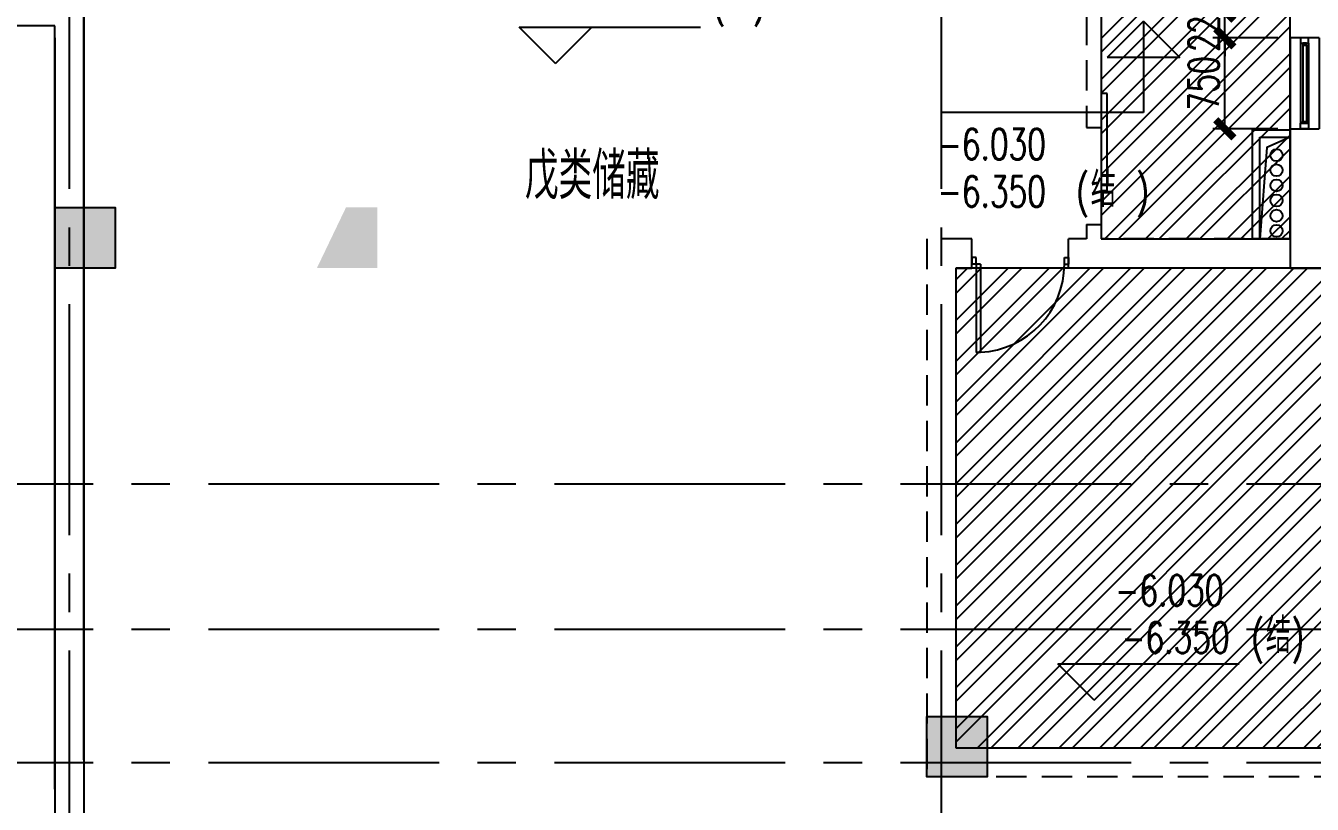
# Model space of a CAD drawing. Extents: x 296441 to 853063, y 459050 to 1117990.
# Drawn here: x 608339 to 618962, y 876474 to 882899 of the extents above; entities that cross this region are included whole.
import ezdxf

# ---------------------------------------------------------------- set-up
doc = ezdxf.new("R2010")
doc.units = 0
doc.header["$LTSCALE"] = 1000
for name, pattern in [('14-GRID$0$CENTER2', [28.575, 19.05, -3.175, 3.175, -3.175]), ('5-GRID$0$CENTER2', [28.575, 19.05, -3.175, 3.175, -3.175]), ('DZ-3-PLAN-FL01$0$DASHED2', [0.375, 0.25, -0.125])]:
    doc.linetypes.add(name, pattern=pattern)
for name, color, linetype in [('0-COL-H1', 170, 'Continuous'), ('14-GRID$0$G-GRID', 9, '14-GRID$0$CENTER2'), ('14-PLAN-BS01-P$0$A-ANNO-LEVL', 3, 'Continuous'), ('5-GRID$0$G-GRID', 8, '5-GRID$0$CENTER2'), ('A-FL01$0$G-FL01$0$A-OVLK', 140, 'Continuous'), ('A-FL01$0$G-FL01$0$A-SECT-WIND', 155, 'Continuous'), ('A-FL01$0$G-FL01$0$A-SECT-WOOD', 17, 'Continuous'), ('A-FL01$0$水条件', 2, 'Continuous'), ('BSMT-PLAN-BS01$0$A-WALL', 1, 'Continuous'), ('D1-FL01$0$A-FLOR', 23, 'Continuous'), ('DIM_ELEV', 3, 'Continuous'), ('DZ-3-PLAN-FL01$0$A-WALL', 1, 'Continuous'), ('E-TEXT-BS01-MI-14$0$A-ROOM-IDEN', 4, 'Continuous'), ('G-BS01-20$0$G-FL01$0$A-WALL', 1, 'Continuous'), ('G-FL01$0$A-DOOR', 4, 'Continuous'), ('PUB_DIM', 3, 'Continuous'), ('PUB_TEXT', 7, 'Continuous'), ('WALL', 242, 'Continuous'), ('ZT1_Dim---标注---PM、LM、DY、JD', 252, 'Continuous'), ('卫生间降板', 251, 'Continuous')]:
    doc.layers.add(name, color=color, linetype=linetype)
doc.styles.add('_TCH_DIM', font='SIMPLEX', dxfattribs={"bigfont": 'GBCBIG'})
doc.styles.get("Standard").update_dxf_attribs({"font": 'gbenor.shx', "bigfont": 'gbcbig.shx'})
doc.styles.add('ZT-DIMSTYLE', font='ROMANS.shx', dxfattribs={"width": 0.7, "bigfont": 'CHINESE.shx'})
doc.dimstyles.new('ZT-DIM100', dxfattribs={"dimscale": 100, "dimtxt": 2.5, "dimasz": 1.5, "dimexe": 1, "dimexo": 1, "dimgap": 0.5, "dimtad": 1, "dimdec": 0, "dimdsep": 46, "dimtxsty": 'ZT-DIMSTYLE', "dimblk": 'ARCHTICK', "dimcen": 2.5, "dimclrd": 175, "dimclre": 175, "dimclrt": 7, "dimazin": 2, "dimtfac": 1, "dimtix": 1, "dimtmove": 2, "dimatfit": 3, "dimfxl": 0, "dimarcsym": 0})

# ---------------------------------------------------------------- blocks, each defined once
blk = doc.blocks.new('QQC3')
at = {"layer": '14-PLAN-BS01-P$0$A-ANNO-LEVL'}
for p, q in [((803580, 78969), (803280, 79269)), ((803280, 79269), (804776, 79269)), ((803580, 78969), (803880, 79269)), ((808028, 73714), (807728, 74014)), ((807728, 74014), (809224, 74014)), ((808028, 73714), (808328, 74014))]:
    blk.add_line(p, q, dxfattribs=at)
at = {"layer": 'DIM_ELEV'}
for p, q in [((808435, 79318), (808135, 79018)), ((808435, 79318), (808735, 79018)), ((808435, 79318), (808435, 78566)), ((808735, 79018), (808135, 79018)), ((808435, 78566), (806764, 78566))]:
    blk.add_line(p, q, dxfattribs=at)
at = {"layer": 'E-TEXT-BS01-MI-14$0$A-ROOM-IDEN'}
blk.add_text('戊类储藏', height=385.8, dxfattribs=at).set_placement((803327, 77851))
at = {"layer": 'PUB_TEXT', "style": '_TCH_DIM', "width": 0.705882}
for s, p in [('(', (804876, 79359)), (')', (805207, 79359)), ('-6.030', (806734, 78176)), ('(', (807879, 77786)), (')', (808373, 77786)), ('-6.350', (806734, 77786)), ('-6.030', (808200, 74494)), ('(', (809324, 74104)), (')', (809655, 74104)), ('-6.350', (808251, 74104))]:
    blk.add_text(s, height=255, dxfattribs=at).set_placement(p)
at = {"layer": 'PUB_TEXT', "style": '_TCH_DIM'}
for p in [(807999, 77786), (809444, 74104)]:
    blk.add_text('结', height=289, dxfattribs=at).set_placement(p)
blk = doc.blocks.new('cgc')
at = {"layer": 'A-FL01$0$G-FL01$0$A-OVLK', "extrusion": (2.78234e-21, 2.27195e-05, 1)}
for p, q in [((221443, 260768), (220693, 260768)), ((221443, 260528), (220693, 260528))]:
    blk.add_line(p, q, dxfattribs=at)
at = {"layer": 'A-FL01$0$G-FL01$0$A-SECT-WIND', "extrusion": (2.78234e-21, 2.27195e-05, 1)}
for p, q in [((221398, 260680), (220738, 260680)), ((221398, 260615), (220738, 260615)), ((221383, 260663), (220753, 260663)), ((221383, 260633), (220753, 260633))]:
    blk.add_line(p, q, dxfattribs=at)
at = {"layer": 'A-FL01$0$G-FL01$0$A-SECT-WOOD', "extrusion": (2.78234e-21, 2.27195e-05, 1), "elevation": 4}
for points in [[(220693, 260680), (220738, 260680), (220738, 260615), (220693, 260615)], [(220753, 260663), (220753, 260633), (220738, 260633), (220738, 260663)], [(221383, 260663), (221383, 260633), (221398, 260633), (221398, 260663)], [(221443, 260680), (221398, 260680), (221398, 260615), (221443, 260615)]]:
    blk.add_lwpolyline(points, close=True, dxfattribs=at)
blk = doc.blocks.new('20B-G1-地下一层')
at = {"layer": '卫生间降板'}
h = blk.add_hatch(dxfattribs=at)
h.set_pattern_fill('ANSI32', color=256, scale=50)
h.set_pattern_definition([(45, (-100304.23, -1588910.53), (-168.379802, 168.379802), []), (45, (-100191.97, -1588910.53), (-168.379802, 168.379802), [])])
h.paths.add_polyline_path([(728793, -384658), (727233, -384658), (727233, -387138), (728793, -387138)])
h = blk.add_hatch(dxfattribs=at)
h.set_pattern_fill('ANSI32', color=256, scale=50)
h.set_pattern_definition([(45, (-1280746.7, -1770641.06), (-168.379802, 168.379802), []), (45, (-1280634.44, -1770641.06), (-168.379802, 168.379802), [])])
h.paths.add_polyline_path([(729993, -387378), (726033, -387378), (726033, -391337), (729993, -391337)])
at = {"extrusion": (2.78234e-21, -2.27195e-05, 1)}
for p, q in [((726201, -387292), (726165, -387292)), ((726165, -387292), (726165, -387345)), ((726201, -387345), (726201, -387292)), ((726930, -387345), (726930, -387292)), ((726930, -387292), (726965, -387292)), ((726965, -387292), (726965, -387345)), ((726201, -387345), (726165, -387345)), ((726201, -387345), (726201, -388074)), ((726237, -387345), (726201, -387345)), ((726237, -387345), (726237, -388074)), ((726930, -387345), (726965, -387345)), ((726237, -388074), (726201, -388074))]:
    blk.add_line(p, q, dxfattribs=at)
blk.add_arc((726201, -387345), 729, 272.796, 0)
at = {"layer": '5-GRID$0$G-GRID'}
for points in [[(728793, -384658), (727233, -384658), (727233, -387138), (728793, -387138)], [(729993, -387378), (726033, -387378), (726033, -391337), (729993, -391337)]]:
    blk.add_lwpolyline(points, close=True, dxfattribs=at)
at = {"layer": 'A-FL01$0$水条件'}
blk.add_lwpolyline([(728793, -386298), (728601, -386382), (728543, -387138)], dxfattribs=at)
for centre in [(728681, -386446), (728681, -386571), (728681, -386696), (728681, -386821), (728681, -386946), (728681, -387071)]:
    blk.add_circle(centre, 50, dxfattribs=at)
at = {"layer": 'BSMT-PLAN-BS01$0$A-WALL', "color": 1}
for p, q in [((718833, -385238), (718833, -394626)), ((718593, -385478), (718593, -394626))]:
    blk.add_line(p, q, dxfattribs=at)
at = {"layer": 'D1-FL01$0$A-FLOR'}
blk.add_line((727233, -386218), (727233, -387018), dxfattribs=at)
at = {"layer": 'DZ-3-PLAN-FL01$0$A-WALL', "color": 33, "linetype": 'DZ-3-PLAN-FL01$0$DASHED2', "extrusion": (8.34702e-21, 4.5439e-05, 1)}
for p, q in [((727113, -384538), (727113, -386218)), ((727233, -384658), (727233, -386218)), ((727113, -386218), (727233, -386218)), ((727113, -387018), (727113, -387138)), ((727113, -387018), (727233, -387018)), ((727233, -387018), (727233, -387138))]:
    blk.add_line(p, q, dxfattribs=at)
at = {"layer": 'DZ-3-PLAN-FL01$0$A-WALL', "color": 33, "linetype": 'DZ-3-PLAN-FL01$0$DASHED2'}
for p, q in [((725793, -387138), (725793, -391578)), ((726165, -387138), (725793, -387138)), ((726165, -387378), (726165, -387138)), ((727113, -387138), (726965, -387138)), ((726965, -387378), (726965, -387138)), ((728793, -387138), (727233, -387138)), ((726033, -387378), (726033, -391337)), ((726033, -387378), (726165, -387378)), ((728793, -387378), (726965, -387378)), ((726033, -391337), (729993, -391337)), ((729993, -391578), (725793, -391578))]:
    blk.add_line(p, q, dxfattribs=at)
at = {"layer": 'G-BS01-20$0$G-FL01$0$A-WALL'}
for p, q in [((718833, -391438), (718833, -384461)), ((718593, -391678), (718593, -385378))]:
    blk.add_line(p, q, dxfattribs=at)
at = {"layer": 'G-FL01$0$A-DOOR'}
blk.add_lwpolyline([(727283, -385938), (727233, -385938), (727233, -386738), (727283, -386738)], close=True, dxfattribs=at)
at = {"layer": 'WALL', "extrusion": (8.34702e-21, 4.5439e-05, 1)}
for p, q in [((728793, -385478), (728793, -384538)), ((729033, -385478), (728793, -385478)), ((728793, -386228), (728793, -387378)), ((728793, -386228), (729033, -386228)), ((728793, -387378), (729993, -387378))]:
    blk.add_line(p, q, dxfattribs=at)
at = {"layer": 'WALL'}
for points in [[(728483, -386238), (728793, -386238), (728793, -387138), (728483, -387138)], [(728543, -386298), (728793, -386298), (728793, -387138), (728543, -387138)]]:
    blk.add_lwpolyline(points, close=True, dxfattribs=at)
at = {"rotation": 90}
blk.add_blockref('cgc', (989561, -606921), dxfattribs=at)
blk = doc.blocks.new('_ArchTick')
at = {"color": 0, "linetype": 'ByBlock', "const_width": 0.4}
blk.add_lwpolyline([(-0.5, -0.5), (0.5, 0.5)], dxfattribs=at)
blk = doc.blocks.new('*D2248')
at = {"layer": 'Defpoints', "color": 0, "ltscale": 1000, "transparency": 16777216}
for p in [(618241, 883019), (618778, 883019), (618778, 882799)]:
    blk.add_point(p, dxfattribs=at)
at = {"layer": 'ZT1_Dim---标注---PM、LM、DY、JD', "color": 175, "linetype": 'ByBlock', "lineweight": -2, "ltscale": 1000, "transparency": 16777216}
for p, q in [((618241, 883019), (618241, 883169)), ((618678, 883019), (618141, 883019)), ((618241, 882799), (618241, 883019)), ((618678, 882799), (618141, 882799)), ((618241, 882799), (618241, 882649))]:
    blk.add_line(p, q, dxfattribs=at)
at = {"layer": 'ZT1_Dim---标注---PM、LM、DY、JD', "color": 175, "lineweight": -2, "ltscale": 1000, "transparency": 16777216, "xscale": 150, "yscale": 150, "zscale": 150}
for p, rotation in [((618241, 883019), 270), ((618241, 882799), 90)]:
    blk.add_blockref('_ArchTick', p, dxfattribs=dict(at, rotation=rotation))
at = {"layer": 'ZT1_Dim---标注---PM、LM、DY、JD', "color": 7, "ltscale": 1000, "transparency": 16777216, "insert": (618066, 882909), "char_height": 250, "attachment_point": 5, "rotation": 90, "style": 'ZT-DIMSTYLE'}
blk.add_mtext('220', dxfattribs=at)
blk = doc.blocks.new('*D2249')
at = {"layer": 'Defpoints', "color": 0, "ltscale": 1000, "transparency": 16777216}
for p in [(618241, 882799), (618778, 882799), (618778, 882049)]:
    blk.add_point(p, dxfattribs=at)
at = {"layer": 'ZT1_Dim---标注---PM、LM、DY、JD', "color": 175, "linetype": 'ByBlock', "lineweight": -2, "ltscale": 1000, "transparency": 16777216}
for p, q in [((618678, 882799), (618141, 882799)), ((618241, 882049), (618241, 882799)), ((618678, 882049), (618141, 882049))]:
    blk.add_line(p, q, dxfattribs=at)
at = {"layer": 'ZT1_Dim---标注---PM、LM、DY、JD', "color": 175, "lineweight": -2, "ltscale": 1000, "transparency": 16777216, "xscale": 150, "yscale": 150, "zscale": 150}
for p, rotation in [((618241, 882799), 90), ((618241, 882049), 270)]:
    blk.add_blockref('_ArchTick', p, dxfattribs=dict(at, rotation=rotation))
at = {"layer": 'ZT1_Dim---标注---PM、LM、DY、JD', "color": 7, "ltscale": 1000, "transparency": 16777216, "insert": (618066, 882424), "char_height": 250, "attachment_point": 5, "rotation": 90, "style": 'ZT-DIMSTYLE'}
blk.add_mtext('750', dxfattribs=at)

msp = doc.modelspace()

# ---------------------------------------------------------------- linework, layer by layer
at = {"layer": '0-COL-H1', "elevation": -0.1}
msp.add_lwpolyline([(608818.5, 881399.3), (608818.5, 881399.3), (609078.5, 881399.3), (609078.5, 880899.3), (608578.5, 880899.3), (608578.5, 881399.3)], close=True, dxfattribs=at)
at = {"layer": '0-COL-H1'}
msp.add_lwpolyline([(616018.5, 877199.3), (616018.5, 877199.3), (616278.5, 877199.3), (616278.5, 876699.3), (615778.5, 876699.3), (615778.5, 877199.3)], close=True, dxfattribs=at)
at = {"layer": '0-COL-H1', "color": 254}
for points in [[(608818.5, 881399.3, -0.1), (608578.5, 881399.3, -0.1), (608818.5, 881399.3, -0.1), (608578.5, 880899.3, -0.1)], [(608818.5, 881399.3, -0.1), (608578.5, 880899.3, -0.1), (609078.5, 881399.3, -0.1), (609078.5, 880899.3, -0.1)], [(610983.5, 881399.3, -0.1), (610743.5, 880899.3, -0.1), (611243.5, 881399.3, -0.1), (611243.5, 880899.3, -0.1)], [(616018.5, 877199.3), (615778.5, 877199.3), (616018.5, 877199.3), (615778.5, 876699.3)], [(616018.5, 877199.3), (615778.5, 876699.3), (616278.5, 877199.3), (616278.5, 876699.3)]]:
    msp.add_solid(points, dxfattribs=at)
at = {"layer": '14-GRID$0$G-GRID', "color": 8, "ltscale": 0.1}
for p, q in [((608698.5, 900603), (608698.5, 867844.6)), ((615898.5, 900603), (615898.5, 867844.6)), ((598417.5, 879119.3), (676818.6, 879119.3)), ((598417.5, 877919.3), (676818.6, 877919.3)), ((598417.5, 876819.3), (676818.6, 876819.3))]:
    msp.add_line(p, q, dxfattribs=at)
at = {"layer": 'BSMT-PLAN-BS01$0$A-WALL', "color": 1}
for p, q in [((608818.5, 883039.3), (608818.5, 873039.3)), ((608578.5, 882899.3), (601673.7, 882899.3))]:
    msp.add_line(p, q, dxfattribs=at)

# ---------------------------------------------------------------- block references
at = {"layer": 'E-TEXT-BS01-MI-14$0$A-ROOM-IDEN'}
msp.add_blockref('QQC3', (-190865.7, 803618.2), dxfattribs=at)
at = {"layer": 'PUB_DIM'}
msp.add_blockref('20B-G1-地下一层', (-110014.5, 1268277.6), dxfattribs=at)

# ---------------------------------------------------------------- dimensions: what is measured, and where the dimension line sits
at = {"layer": 'ZT1_Dim---标注---PM、LM、DY、JD', "ltscale": 1000}
for base, p1, p2, picture, middle in [((618241.4, 883019.3), (618778.5, 882799.3), (618778.5, 883019.3), '*D2248', (618066.4, 882909.3)), ((618241.4, 882799.3), (618778.5, 882049.3), (618778.5, 882799.3), '*D2249', (618066.4, 882424.3))]:
    dim = msp.add_linear_dim(base=base, p1=p1, p2=p2, angle=90, dimstyle='ZT-DIM100', dxfattribs=at)
    dim.commit()
    dim.dimension.update_dxf_attribs({"geometry": picture, "text_midpoint": middle})

doc.saveas('drawing.dxf')
